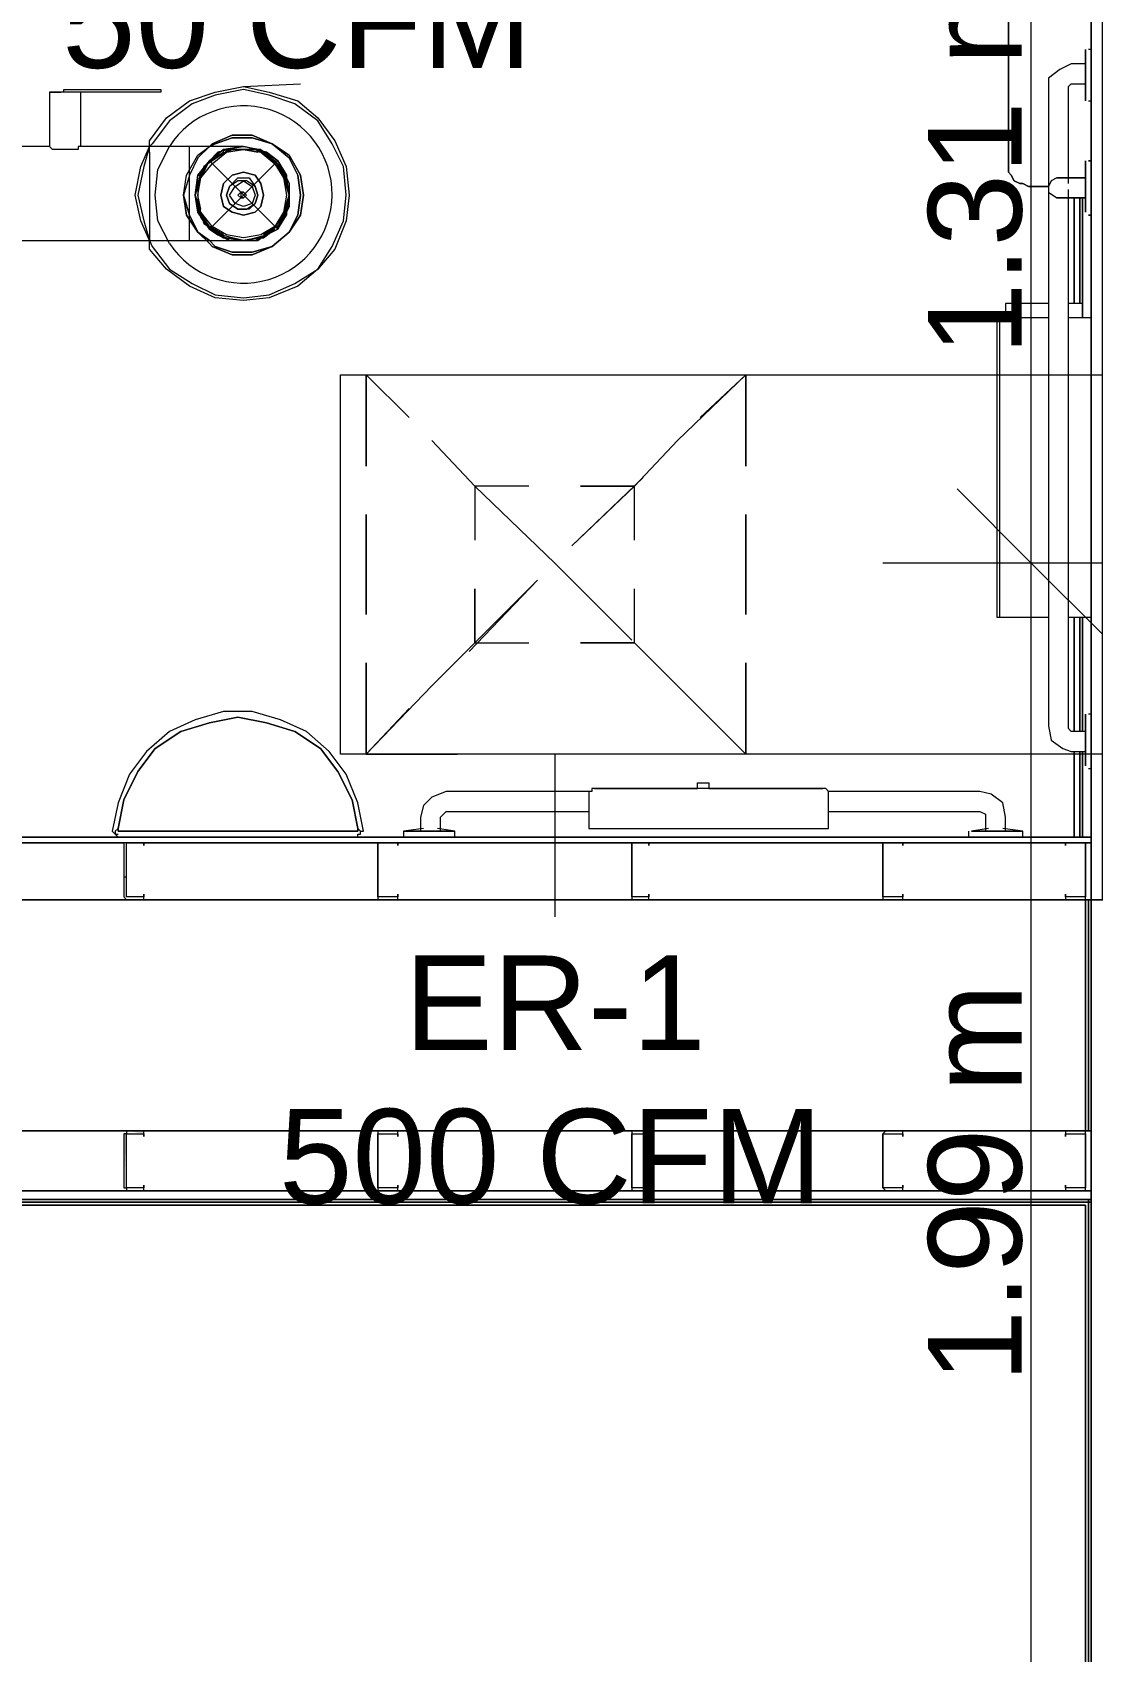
# Model space of a CAD drawing. Header units: metres. Extents: x -2 to 237, y -8 to 52.
# Drawn here: x 53.032 to 54.734, y 29.293 to 31.893 of the extents above; entities that cross this region are included whole.
import ezdxf

# ---------------------------------------------------------------- set-up
doc = ezdxf.new("R2010")
doc.units = ezdxf.units.M
doc.layers.add('HVAC - Ductos', color=5, linetype='Continuous', lineweight=0)
doc.layers.add('PDF2_Text', color=7, linetype='Continuous', lineweight=0)
doc.layers.add('PDF2_Geometry', color=7, linetype='Continuous', lineweight=0, true_color=0xaaaaaa)
doc.layers.add('PDF2_Solid Fills', color=7, linetype='Continuous', lineweight=0, true_color=0xffffff)
doc.styles.add('PDF Helvetica', font='')
doc.styles.get('PDF Helvetica').set_extended_font_data('Helvetica')

msp = doc.modelspace()

# ---------------------------------------------------------------- hatches: boundary and pattern name
at = {"layer": 'PDF2_Solid Fills', "lineweight": 0, "transparency": 33554559}
h = msp.add_hatch(color=256, dxfattribs=at)
h.paths.add_polyline_path([(53.2107, 30.1246), (53.2107, 30.1292), (53.1832, 30.1292)])
h.paths.add_polyline_path([(53.1832, 30.1246), (53.1787, 30.1246), (53.1787, 30.0376), (53.1787, 30.0376)])

# ---------------------------------------------------------------- linework, layer by layer
at = {"layer": 'HVAC - Ductos', "lineweight": 0}
for points in [[(54.8739, 26.5921), (54.6356, 26.5921), (54.6356, 29.0479), (54.6356, 31.0409), (54.6356, 32.5895)], [(53.371, 31.8061), (53.4627, 31.8106)], [(52.8992, 31.5587), (53.284, 31.5587), (53.284, 31.5678), (53.284, 31.577), (53.284, 31.5953), (53.284, 31.6137), (53.284, 31.632), (53.284, 31.6503), (53.284, 31.6686), (53.284, 31.6869), (53.284, 31.7007), (53.284, 31.7053), (53.284, 31.7099), (53.1099, 31.7099), (53.1099, 31.7969), (53.1053, 31.7969), (53.1007, 31.7969), (53.0961, 31.7969), (53.0916, 31.7969), (53.0824, 31.7969), (53.0779, 31.7969), (53.0687, 31.7969), (53.0641, 31.7969), (53.0595, 31.7969), (53.0641, 31.7969), (53.0687, 31.7969), (53.0779, 31.7969)], [(53.0595, 31.7969), (53.0595, 31.7099), (52.8992, 31.7099)], [(53.1099, 31.7099), (53.1053, 31.7099), (53.1053, 31.7053), (53.0961, 31.7053), (53.087, 31.7053), (53.0779, 31.7053), (53.0687, 31.7053), (53.0641, 31.7053), (53.0595, 31.7099)], [(53.2199, 31.7007), (53.2199, 31.7053), (53.2199, 31.7099)], [(53.3665, 31.7099), (53.3619, 31.7099), (53.3436, 31.7099), (53.3161, 31.7099), (53.2794, 31.7099), (53.2382, 31.7099), (53.2199, 31.7099)], [(53.2199, 31.7007), (53.2199, 31.6869), (53.2199, 31.6686), (53.2199, 31.6503), (53.2199, 31.632), (53.2199, 31.6137), (53.2199, 31.5953), (53.2199, 31.577), (53.2199, 31.5678), (53.2199, 31.5587), (53.2611, 31.5587), (53.3024, 31.5587), (53.3344, 31.5587), (53.3573, 31.5587), (53.3665, 31.5587)], [(53.252, 31.5541), (53.2336, 31.5907), (53.229, 31.632), (53.2336, 31.6732), (53.252, 31.7099)], [(53.2978, 31.6595), (53.2978, 31.6641), (53.3024, 31.6641), (53.3161, 31.6869), (53.3024, 31.6686), (53.2978, 31.6503), (53.2978, 31.632), (53.2978, 31.6137), (53.2932, 31.632), (53.2978, 31.6503), (53.307, 31.6686), (53.3161, 31.6869), (53.3344, 31.6961), (53.3528, 31.7053), (53.371, 31.7053), (53.3894, 31.7053), (53.4077, 31.6961), (53.4215, 31.6869), (53.4352, 31.6686), (53.4398, 31.6503), (53.4444, 31.632), (53.4398, 31.6137), (53.4352, 31.5953), (53.4215, 31.5815), (53.4077, 31.5678), (53.3894, 31.5587), (53.371, 31.5587), (53.3528, 31.5633), (53.3344, 31.5678), (53.3161, 31.5815), (53.307, 31.5953), (53.2978, 31.6137), (53.3024, 31.5953), (53.3161, 31.577), (53.3298, 31.5678), (53.3482, 31.5587), (53.3619, 31.5587), (53.371, 31.5587), (53.3894, 31.5633), (53.4077, 31.5678), (53.426, 31.577), (53.426, 31.5815), (53.4352, 31.5953), (53.4444, 31.6137), (53.4444, 31.632), (53.4398, 31.6595)], [(53.394, 31.7053), (53.371, 31.7099), (53.339, 31.7053), (53.3161, 31.6869), (53.2978, 31.6641), (53.3161, 31.6869), (53.339, 31.7053), (53.371, 31.7099), (53.3986, 31.7053), (53.4032, 31.7007), (53.4215, 31.6869), (53.4352, 31.6641)], [(53.426, 31.6823), (53.4352, 31.6686), (53.4444, 31.6503), (53.4444, 31.632), (53.4398, 31.6641), (53.426, 31.6869), (53.4077, 31.7007), (53.3894, 31.7053), (53.371, 31.7099), (53.3619, 31.7099), (53.3482, 31.7053), (53.3298, 31.7007), (53.3161, 31.6869), (53.339, 31.7007), (53.339, 31.7053), (53.3436, 31.7053)], [(53.3986, 31.7053), (53.426, 31.6869), (53.4398, 31.6641), (53.4398, 31.6595), (53.4444, 31.632), (53.4398, 31.6091), (53.4444, 31.632), (53.4398, 31.6045), (53.426, 31.577), (53.3986, 31.5633), (53.371, 31.5587), (53.339, 31.5633), (53.371, 31.5587), (53.394, 31.5633), (53.371, 31.5587), (53.3436, 31.5633), (53.339, 31.5633), (53.3161, 31.577), (53.339, 31.5633)], [(53.3436, 31.7007), (53.371, 31.7053), (53.394, 31.7007)], [(53.3986, 31.7053), (53.3894, 31.7053), (53.371, 31.7099), (53.3619, 31.7099)], [(53.371, 31.7099), (53.371, 31.7099)], [(53.4032, 31.7007), (53.3986, 31.7053), (53.394, 31.7053), (53.3986, 31.7053), (53.4032, 31.7007), (53.4077, 31.7007), (53.426, 31.6869), (53.4352, 31.6686), (53.4398, 31.6641), (53.4398, 31.6595), (53.4444, 31.6503), (53.4444, 31.632), (53.4444, 31.6137), (53.4398, 31.6045)], [(53.4032, 31.7007), (53.4215, 31.6869)], [(53.426, 31.6869), (53.426, 31.6869)], [(53.3024, 31.6091), (53.2978, 31.632), (53.3024, 31.6595)], [(53.4398, 31.6641), (53.4398, 31.6595)], [(53.4444, 31.632), (53.4444, 31.632)], [(53.339, 31.5678), (53.3161, 31.5815), (53.3024, 31.5999), (53.2978, 31.6045), (53.2978, 31.6091)], [(53.4352, 31.5999), (53.4215, 31.5815), (53.4032, 31.5678)], [(53.4398, 31.5999), (53.4398, 31.6045), (53.4398, 31.6091), (53.4398, 31.6045), (53.4398, 31.5999), (53.4352, 31.5953), (53.426, 31.5815)], [(53.426, 31.577), (53.4398, 31.5999), (53.4398, 31.6045)], [(53.4352, 31.5953), (53.4352, 31.5953)], [(53.426, 31.577), (53.4077, 31.5678), (53.4032, 31.5633), (53.3986, 31.5633), (53.394, 31.5633), (53.3986, 31.5633), (53.4032, 31.5633)], [(53.3986, 31.5633), (53.4032, 31.5633), (53.4215, 31.577)], [(53.339, 31.5633), (53.339, 31.5633)], [(53.3619, 31.5587), (53.371, 31.5587), (53.3894, 31.5587), (53.3986, 31.5633)], [(53.6368, 31.2746), (53.5681, 31.3433), (53.5681, 31.1967), (53.5681, 31.3433), (53.7147, 31.3433)], [(53.5681, 31.3433), (54.1775, 31.3433)], [(53.7926, 31.3433), (53.9484, 31.3433)], [(54.0308, 31.3433), (54.1775, 31.3433), (54.0675, 31.238), (53.9988, 31.1646)], [(54.1775, 31.3433), (54.1041, 31.2746)], [(53.6735, 31.238), (53.7422, 31.1646), (53.7422, 31.0776)], [(54.0125, 31.1784), (53.898, 31.0684)], [(53.8292, 31.1646), (53.7422, 31.1646)], [(53.9988, 31.0776), (53.9988, 31.1646), (53.9117, 31.1646)], [(54.5165, 31.1601), (54.6356, 31.0409), (54.7547, 30.9218)], [(53.8705, 31.0409), (53.9942, 30.9172)], [(54.8739, 31.0409), (54.6356, 31.0409), (54.3974, 31.0409)], [(53.7422, 30.9997), (53.7422, 30.9127), (53.6735, 30.8439), (53.5681, 30.734), (53.5681, 30.8806), (53.5681, 30.734), (53.7147, 30.734)], [(53.843, 31.0135), (53.733, 30.8989)], [(53.9988, 30.9127), (53.9988, 30.9997)], [(53.7422, 30.9127), (53.8292, 30.9127)], [(54.0675, 30.8439), (53.9988, 30.9127), (53.9117, 30.9127)], [(54.1775, 30.734), (54.1775, 30.8806), (54.1775, 30.734), (54.0308, 30.734)], [(54.0537, 30.8576), (54.1775, 30.734), (54.1041, 30.8073)], [(53.5681, 30.734), (53.6368, 30.8073)], [(54.1775, 30.734), (53.5681, 30.734)], [(53.9484, 30.734), (53.7926, 30.734)], [(53.8705, 30.734), (53.8705, 30.4728)]]:
    msp.add_lwpolyline(points, dxfattribs=at)
for points in [[(53.0824, 31.7969), (53.0824, 31.8015), (53.2382, 31.8015), (53.2382, 31.7969)], [(53.5406, 31.632), (53.536, 31.5907), (53.5177, 31.5449), (53.4902, 31.5129), (53.4581, 31.4854), (53.4123, 31.467), (53.371, 31.4625), (53.3252, 31.467), (53.284, 31.4854), (53.2474, 31.5129), (53.2199, 31.5449), (53.2199, 31.5587), (53.2245, 31.5495), (53.252, 31.5129), (53.2886, 31.4899), (53.3252, 31.4716), (53.371, 31.467), (53.4123, 31.4716), (53.4536, 31.4899), (53.4902, 31.5129), (53.5131, 31.5495), (53.5314, 31.5907), (53.536, 31.632), (53.5314, 31.6777), (53.5131, 31.7144), (53.4902, 31.7511), (53.4536, 31.7786), (53.4123, 31.7923), (53.371, 31.8015), (53.3252, 31.7923), (53.2886, 31.7786), (53.252, 31.7511), (53.2245, 31.7144), (53.2199, 31.7099), (53.2199, 31.719), (53.2474, 31.7557), (53.284, 31.7832), (53.3252, 31.7969), (53.371, 31.8061), (53.4123, 31.7969), (53.4581, 31.7832), (53.4902, 31.7557), (53.5177, 31.719), (53.536, 31.6777)], [(53.4627, 31.632), (53.4581, 31.6641), (53.4444, 31.6915), (53.4169, 31.7144), (53.3848, 31.7236), (53.3528, 31.7236), (53.3252, 31.7144), (53.3161, 31.7099), (53.3207, 31.7144), (53.3528, 31.7282), (53.3848, 31.7282), (53.4169, 31.7144), (53.4444, 31.6961), (53.4627, 31.6641), (53.4673, 31.632), (53.4627, 31.5999), (53.4444, 31.5724), (53.4169, 31.5495), (53.3848, 31.5357), (53.3528, 31.5357), (53.3207, 31.5495), (53.3161, 31.5541), (53.3207, 31.5495), (53.3528, 31.5357), (53.3848, 31.5357), (53.4169, 31.5495), (53.4444, 31.5724), (53.4627, 31.5999), (53.4673, 31.632), (53.4627, 31.6641), (53.4444, 31.6961), (53.4169, 31.7144), (53.3848, 31.7282), (53.3528, 31.7282), (53.3207, 31.7144), (53.3161, 31.7099), (53.3252, 31.7144), (53.3528, 31.7236), (53.3848, 31.7236), (53.4169, 31.7144), (53.4444, 31.6915), (53.4581, 31.6641), (53.4627, 31.632), (53.4581, 31.5999), (53.4444, 31.5724), (53.4169, 31.5495), (53.3848, 31.5403), (53.3528, 31.5403), (53.3252, 31.5495), (53.3161, 31.5587), (53.3252, 31.5495), (53.3528, 31.5403), (53.3848, 31.5403), (53.4169, 31.5495), (53.4444, 31.5724), (53.4581, 31.5999)], [(53.2061, 31.5907), (53.197, 31.632), (53.2061, 31.6777), (53.2199, 31.7099), (53.2107, 31.6777), (53.2015, 31.632), (53.2107, 31.5907), (53.2199, 31.5587)], [(53.2978, 31.6961), (53.3161, 31.7099), (53.2978, 31.6915), (53.284, 31.6641), (53.2748, 31.632), (53.2794, 31.5999), (53.2748, 31.632), (53.2794, 31.6641)], [(53.3161, 31.7099), (53.2978, 31.6915), (53.284, 31.6641), (53.2748, 31.632), (53.2794, 31.6641), (53.2978, 31.6961)], [(53.3024, 31.6595), (53.3207, 31.6823), (53.3436, 31.7007), (53.371, 31.7053), (53.3986, 31.7007), (53.4215, 31.6823), (53.4352, 31.6595), (53.4398, 31.632), (53.4352, 31.6045), (53.4215, 31.5815), (53.3986, 31.5678), (53.371, 31.5633), (53.3436, 31.5678), (53.3207, 31.5815), (53.3024, 31.6045), (53.2978, 31.632)], [(53.2932, 31.632), (53.2978, 31.6641)], [(53.339, 31.6503), (53.3344, 31.632), (53.339, 31.6503), (53.3528, 31.6641), (53.371, 31.6686), (53.3894, 31.6641), (53.3986, 31.6503), (53.4032, 31.632), (53.3986, 31.6503), (53.3894, 31.6641), (53.371, 31.6686), (53.3528, 31.6641)], [(53.3482, 31.6457), (53.3436, 31.632), (53.3482, 31.6457), (53.3619, 31.6595), (53.3802, 31.6595), (53.3894, 31.6457), (53.394, 31.632), (53.3894, 31.6457), (53.3756, 31.6549), (53.3619, 31.6549)], [(53.3573, 31.6457), (53.371, 31.6549), (53.3848, 31.6457), (53.3894, 31.632), (53.3848, 31.6182), (53.371, 31.6137), (53.3573, 31.6182), (53.3482, 31.632)], [(53.284, 31.5999), (53.2978, 31.5724), (53.3161, 31.5587), (53.2978, 31.5724), (53.284, 31.5999), (53.2748, 31.632)], [(53.2978, 31.6045), (53.3161, 31.577), (53.2978, 31.6045), (53.2932, 31.632)], [(53.3986, 31.6137), (53.4032, 31.632), (53.3986, 31.6137), (53.3894, 31.6045), (53.371, 31.5999), (53.3528, 31.6045), (53.339, 31.6137), (53.3344, 31.632), (53.339, 31.6137), (53.3528, 31.6045), (53.371, 31.5999), (53.3894, 31.6045)], [(53.3894, 31.6182), (53.394, 31.632), (53.3894, 31.6182), (53.3802, 31.6091), (53.3619, 31.6091), (53.3482, 31.6182), (53.3436, 31.632), (53.3482, 31.6182), (53.3619, 31.6091), (53.3756, 31.6091)], [(53.3665, 31.6274), (53.371, 31.6274), (53.3756, 31.632), (53.371, 31.6274), (53.3665, 31.6274), (53.3619, 31.632), (53.3665, 31.6365), (53.371, 31.6365), (53.3756, 31.632), (53.371, 31.6365), (53.3665, 31.6365), (53.3665, 31.632)], [(53.2978, 31.5724), (53.2794, 31.5999), (53.2978, 31.5724), (53.3161, 31.5541)], [(54.7639, 30.734), (53.5269, 30.734), (53.5269, 31.3433), (54.7639, 31.3433)], [(54.1775, 31.1967), (54.1775, 31.3433)], [(53.5681, 31.1188), (53.5681, 30.9585)], [(54.1775, 30.9585), (54.1775, 31.1188)]]:
    msp.add_lwpolyline(points, close=True, dxfattribs=at)
msp.add_lwpolyline([(53.252, 31.5541, 0.740119), (53.5131, 31.632, 0.75303), (53.252, 31.7099)], format="xyb", dxfattribs=at)
at = {"layer": 'PDF2_Geometry', "lineweight": 0}
for points in [[(54.9472, 30.5003), (54.9472, 32.6812), (55.8269, 32.6812), (55.8498, 32.6812), (55.891, 32.6812), (56.0834, 32.6812), (56.0834, 32.8965), (55.8498, 32.8965), (54.7318, 32.8965), (54.7318, 32.6812), (54.7318, 30.5003), (54.7639, 30.5003), (54.9151, 30.5003)], [(51.9737, 32.7728), (51.992, 32.7728), (52.0561, 32.7728), (51.992, 32.7728), (51.992, 30.6652), (51.992, 32.7728), (51.992, 30.5919), (52.3677, 30.5919), (52.7754, 30.5919), (53.1787, 30.5919), (52.7754, 30.5919), (52.3677, 30.5919), (51.992, 30.5919), (51.992, 30.6011), (51.992, 30.5919), (51.992, 32.7728)], [(54.7227, 31.7832), (54.7227, 31.7923), (54.7227, 31.8061), (54.7227, 31.829), (54.7227, 31.8519), (54.7227, 31.861), (54.7227, 31.8656), (54.7227, 31.861), (54.7227, 31.8427), (54.7227, 31.8198), (54.7227, 31.8015), (54.7227, 31.7878)], [(54.7227, 31.8656), (54.7227, 31.861), (54.7227, 31.8427), (54.7227, 31.8244), (54.7227, 31.8061), (54.7227, 31.7878), (54.7227, 31.7832), (54.7227, 31.7878), (54.7227, 31.8061), (54.7227, 31.8244), (54.7227, 31.8427), (54.7227, 31.861)], [(54.7227, 31.8382), (54.7227, 31.8336), (54.7227, 31.829), (54.7227, 31.8244), (54.7227, 31.8198), (54.7227, 31.8152), (54.7227, 31.8106), (54.7227, 31.8152), (54.7227, 31.8198), (54.7227, 31.8244), (54.7227, 31.829), (54.7227, 31.8336)], [(54.7227, 31.6045), (54.7227, 31.6091), (54.7227, 31.6274), (54.7227, 31.6503), (54.7227, 31.6686), (54.7227, 31.6823), (54.7227, 31.6869), (54.7227, 31.6777), (54.7227, 31.6641), (54.7227, 31.6411), (54.7227, 31.6182)], [(54.7227, 31.6869), (54.7227, 31.6777), (54.7227, 31.6641), (54.7227, 31.6457), (54.7227, 31.6228), (54.7227, 31.6091), (54.7227, 31.6045), (54.7227, 31.6091), (54.7227, 31.6228), (54.7227, 31.6457), (54.7227, 31.6641), (54.7227, 31.6777)], [(54.7227, 31.6045), (54.7227, 31.6091), (54.7227, 31.6274), (54.7227, 31.6503), (54.7227, 31.6686), (54.7227, 31.6823), (54.7227, 31.6869), (54.7227, 31.6777), (54.7227, 31.6641), (54.7227, 31.6411), (54.7227, 31.6182)], [(54.7227, 31.6869), (54.7227, 31.6777), (54.7227, 31.6641), (54.7227, 31.6457), (54.7227, 31.6228), (54.7227, 31.6091), (54.7227, 31.6045), (54.7227, 31.6091), (54.7227, 31.6228), (54.7227, 31.6457), (54.7227, 31.6641), (54.7227, 31.6777)], [(54.7227, 31.6457), (54.7227, 31.6411), (54.7227, 31.6365), (54.7227, 31.632), (54.7227, 31.6365), (54.7227, 31.6411), (54.7227, 31.6457), (54.7227, 31.6503), (54.7227, 31.6549), (54.7227, 31.6595), (54.7227, 31.6549), (54.7227, 31.6503), (54.7227, 31.6457), (54.7227, 31.6503), (54.7227, 31.6549), (54.7227, 31.6595), (54.7227, 31.6549), (54.7227, 31.6503), (54.7227, 31.6457), (54.7227, 31.6411), (54.7227, 31.6365), (54.7227, 31.632), (54.7227, 31.6365), (54.7227, 31.6411)], [(54.7043, 31.4579), (54.7043, 31.6274)], [(54.7135, 31.4579), (54.7135, 31.6274)], [(54.7181, 31.6274), (54.7181, 31.435)], [(54.7181, 31.435), (54.7181, 31.6274)], [(54.7318, 31.5999), (54.7273, 31.5999)], [(54.7318, 30.7935), (54.7318, 31.6091)], [(54.7043, 30.7706), (54.7043, 30.9539)], [(54.7135, 30.7706), (54.7135, 30.9539)], [(54.7181, 30.9539), (54.7181, 30.7706)], [(54.7181, 30.7706), (54.7181, 30.9539)], [(53.5635, 30.6103), (53.5543, 30.6561), (53.536, 30.7019), (53.5085, 30.7386), (53.4719, 30.7706), (53.4306, 30.789), (53.3848, 30.8027), (53.339, 30.8027), (53.2932, 30.789), (53.252, 30.7706), (53.2153, 30.7386), (53.1878, 30.7019), (53.1695, 30.6561), (53.1603, 30.6103), (53.1649, 30.6057), (53.1695, 30.6011), (53.5543, 30.6011), (53.5543, 30.6057), (53.5589, 30.6057), (53.5589, 30.6103)], [(53.5543, 30.6148), (53.5543, 30.6103), (53.5498, 30.6103), (53.5452, 30.6103), (53.1741, 30.6103), (53.1695, 30.6103), (53.1695, 30.6148), (53.1787, 30.6606), (53.2015, 30.7064), (53.229, 30.7431), (53.2703, 30.7706), (53.3161, 30.7844), (53.3619, 30.7935), (53.4077, 30.7844), (53.4536, 30.7706), (53.4948, 30.7431), (53.5223, 30.7064), (53.5452, 30.6606)], [(53.5452, 30.6103), (53.5498, 30.6103), (53.5543, 30.6103), (53.5543, 30.6148), (53.5452, 30.6606), (53.5223, 30.7064), (53.4948, 30.7431), (53.4536, 30.7706), (53.4077, 30.7844), (53.3619, 30.7935), (53.3161, 30.7844), (53.2703, 30.7706), (53.229, 30.7431), (53.2015, 30.7064), (53.1787, 30.6606), (53.1695, 30.6148), (53.1695, 30.6103), (53.1741, 30.6103)], [(54.7227, 30.7156), (54.7227, 30.7202), (54.7227, 30.7386), (54.7227, 30.7614), (54.7227, 30.7798), (54.7227, 30.7935), (54.7227, 30.7981), (54.7227, 30.789), (54.7227, 30.7752), (54.7227, 30.7523), (54.7227, 30.7294)], [(54.7227, 30.7981), (54.7227, 30.789), (54.7227, 30.7752), (54.7227, 30.7568), (54.7227, 30.734), (54.7227, 30.7202), (54.7227, 30.7156), (54.7227, 30.7202), (54.7227, 30.734), (54.7227, 30.7568), (54.7227, 30.7752), (54.7227, 30.789)], [(54.7227, 30.7431), (54.7227, 30.7477), (54.7227, 30.7523), (54.7227, 30.7568), (54.7227, 30.7614), (54.7227, 30.766), (54.7227, 30.7706), (54.7227, 30.766), (54.7227, 30.7614), (54.7227, 30.7568), (54.7227, 30.7523), (54.7227, 30.7477)], [(54.7043, 30.6011), (54.7043, 30.7386)], [(54.7135, 30.6011), (54.7135, 30.7386)], [(54.7181, 30.7386), (54.7181, 30.6011)], [(54.7181, 30.6011), (54.7181, 30.7386)], [(54.7318, 30.6011), (54.7318, 30.7202)], [(54.0492, 30.679), (54.0996, 30.679)], [(53.6551, 30.6103), (53.6597, 30.6103), (53.6643, 30.6103), (53.6689, 30.6103), (53.6735, 30.6103), (53.6781, 30.6103), (53.6826, 30.6103), (53.6781, 30.6103), (53.6735, 30.6103), (53.6689, 30.6103), (53.6643, 30.6103), (53.6597, 30.6103)], [(54.5394, 30.6103), (54.544, 30.6103), (54.5623, 30.6103), (54.5852, 30.6103), (54.6036, 30.6103), (54.6173, 30.6103), (54.6219, 30.6103), (54.6127, 30.6103), (54.599, 30.6103), (54.576, 30.6103), (54.5532, 30.6103)], [(54.5944, 30.6103), (54.5898, 30.6103), (54.5852, 30.6103), (54.5806, 30.6103), (54.576, 30.6103), (54.5715, 30.6103), (54.5669, 30.6103), (54.5715, 30.6103), (54.576, 30.6103), (54.5806, 30.6103), (54.5852, 30.6103), (54.5898, 30.6103)], [(53.2107, 30.5919), (53.1832, 30.5919), (53.1787, 30.5919), (53.1787, 30.5049), (53.1832, 30.5003), (53.2107, 30.5003), (53.2107, 30.5095), (53.2107, 30.5049), (53.1832, 30.5049), (53.1832, 30.5919), (53.2107, 30.5919), (53.2107, 30.5873)], [(54.7318, 30.5919), (54.7227, 30.5919), (54.3974, 30.5919), (53.9942, 30.5919), (53.5865, 30.5919), (53.1832, 30.5919), (53.5865, 30.5919), (53.9942, 30.5919), (54.3974, 30.5919), (54.7227, 30.5919)], [(53.6185, 30.5919), (53.5865, 30.5919), (53.5865, 30.5049), (53.5865, 30.5003), (53.6185, 30.5003), (53.6185, 30.5095), (53.6185, 30.5049), (53.5865, 30.5049), (53.5865, 30.5919), (53.6185, 30.5919), (53.6185, 30.5873)], [(54.0217, 30.5919), (53.9942, 30.5919), (53.9942, 30.5049), (53.9942, 30.5003), (54.0217, 30.5003), (54.0217, 30.5095), (54.0217, 30.5049), (53.9942, 30.5049), (53.9942, 30.5919), (54.0217, 30.5919), (54.0217, 30.5873)], [(54.4294, 30.5919), (54.402, 30.5919), (54.3974, 30.5919), (54.3974, 30.5049), (54.3974, 30.5003), (54.402, 30.5003), (54.4294, 30.5003), (54.4294, 30.5095), (54.4294, 30.5049), (54.402, 30.5049), (54.3974, 30.5049), (54.3974, 30.5919), (54.402, 30.5919), (54.4294, 30.5919), (54.4294, 30.5873)], [(54.6906, 30.5003), (54.7227, 30.5003), (54.7227, 30.5049), (54.7227, 30.5919), (54.6906, 30.5919), (54.6906, 30.5873), (54.6906, 30.5919), (54.7227, 30.5919), (54.7227, 30.5049), (54.6906, 30.5049), (54.6906, 30.5095)], [(54.7043, 30.5003), (54.7089, 30.5003), (54.7135, 30.5003), (54.7181, 30.5003), (54.7273, 30.5003), (54.7181, 30.5003), (54.7135, 30.5003), (54.7089, 30.5003)], [(54.7181, 30.5003), (54.7318, 30.5003)], [(54.7227, 30.1292), (54.7227, 30.5003)], [(54.7227, 30.1292), (54.7227, 30.5003)], [(54.7318, 30.3399), (54.7318, 30.1796)], [(53.2107, 30.1292), (53.1832, 30.1292), (53.1832, 30.1246), (53.1787, 30.1246), (53.1787, 30.0375), (53.1832, 30.0375), (53.1832, 30.0329), (53.2107, 30.0329), (53.2107, 30.0421), (53.2107, 30.0375), (53.1832, 30.0375), (53.1832, 30.1246), (53.2107, 30.1246), (53.2107, 30.12)], [(53.6185, 30.1292), (53.5865, 30.1292), (53.5865, 30.1246), (53.5865, 30.0375), (53.5865, 30.0329), (53.6185, 30.0329), (53.6185, 30.0421), (53.6185, 30.0375), (53.5865, 30.0375), (53.5865, 30.1246), (53.6185, 30.1246), (53.6185, 30.12)], [(54.0217, 30.1292), (53.9942, 30.1292), (53.9942, 30.1246), (53.9942, 30.0375), (53.9942, 30.0329), (54.0217, 30.0329), (54.0217, 30.0421), (54.0217, 30.0375), (53.9942, 30.0375), (53.9942, 30.1246), (54.0217, 30.1246), (54.0217, 30.12)], [(54.4294, 30.1292), (54.402, 30.1292), (54.3974, 30.1246), (54.3974, 30.0375), (54.402, 30.0329), (54.4294, 30.0329), (54.4294, 30.0421), (54.4294, 30.0375), (54.402, 30.0375), (54.3974, 30.0375), (54.3974, 30.1246), (54.402, 30.1246), (54.4294, 30.1246), (54.4294, 30.12)], [(54.6906, 30.0329), (54.7227, 30.0329), (54.7227, 30.0375), (54.7227, 30.1246), (54.7227, 30.1292), (54.6906, 30.1292), (54.6906, 30.12), (54.6906, 30.1246), (54.7227, 30.1246), (54.7227, 30.0375), (54.6906, 30.0375), (54.6906, 30.0421)], [(52.0241, 30.0329), (54.7318, 30.0329)], [(54.7227, 30.0101), (51.9965, 30.0101)], [(54.7227, 30.0101), (51.9965, 30.0101)], [(54.7227, 28.072), (54.7227, 30.0101)], [(54.7273, 28.0628), (54.7273, 30.0192)], [(54.7318, 30.0146), (54.7318, 28.0766)]]:
    msp.add_lwpolyline(points, close=True, dxfattribs=at)
for points in [[(56.0834, 32.6812), (56.0834, 32.8965), (55.8498, 32.8965), (54.7318, 32.8965), (54.7318, 32.8782), (54.7318, 32.8965), (54.7318, 30.5003), (54.7501, 30.5003), (54.7501, 32.8782), (54.7318, 32.8782), (54.7318, 32.6812), (54.7318, 32.7911)], [(54.7318, 32.6812), (54.7318, 30.5003), (54.7181, 30.5003), (54.7318, 30.5003), (54.7318, 28.0445), (54.7318, 30.5003), (54.7501, 30.5003), (54.7501, 32.8644), (54.7639, 32.8644), (54.7639, 32.8599), (54.7639, 32.8644), (55.8498, 32.8644), (56.0834, 32.8644)], [(54.7318, 30.1292), (54.7318, 30.5003), (54.7318, 32.7911), (54.7318, 30.5003), (54.7273, 30.5003), (54.7273, 30.1292), (54.7273, 30.5003), (54.7318, 30.5003), (54.7318, 30.1292), (54.7318, 30.5003), (54.7318, 30.1292), (51.992, 30.1292)], [(54.7318, 32.0031), (54.631, 32.0031), (54.6219, 32.0031), (54.6173, 31.9985), (54.6081, 31.9939), (54.6036, 31.9893), (54.599, 31.9802), (54.599, 31.971), (54.599, 31.6777), (54.599, 31.6686), (54.6036, 31.6641), (54.6081, 31.6549), (54.6173, 31.6503), (54.6219, 31.6503), (54.631, 31.6457), (54.6631, 31.6457)], [(54.599, 31.971), (54.599, 31.6777), (54.599, 31.6686), (54.6036, 31.6641), (54.6081, 31.6549), (54.6173, 31.6503), (54.6219, 31.6503), (54.631, 31.6457), (54.6631, 31.6457), (54.631, 31.6457), (54.6219, 31.6503), (54.6173, 31.6503), (54.6081, 31.6549), (54.6036, 31.6641), (54.599, 31.6686), (54.599, 31.6777), (54.599, 31.971)], [(54.7227, 31.8656), (54.7227, 31.8382)], [(54.7318, 31.861), (54.7318, 31.8656), (54.7273, 31.8656)], [(54.7318, 31.7878), (54.7318, 31.7832), (54.7318, 31.7878), (54.7318, 31.8015), (54.7318, 31.8244), (54.7318, 31.8473), (54.7318, 31.861), (54.7318, 31.8656)], [(54.7227, 31.8427), (54.6997, 31.8427), (54.6815, 31.8336), (54.6631, 31.8198), (54.6631, 31.8015), (54.6631, 30.7798), (54.6677, 30.7568), (54.6861, 30.7431), (54.6997, 30.7386), (54.7227, 30.7386)], [(54.6952, 31.6503), (54.6952, 31.6549), (54.6952, 31.8015), (54.6952, 31.8061), (54.6997, 31.8106), (54.7227, 31.8106)], [(54.7227, 31.8152), (54.7227, 31.7832)], [(54.7273, 31.7832), (54.7318, 31.7832)], [(54.7227, 31.6595), (54.7227, 31.6869), (54.7227, 31.6549)], [(54.7318, 31.6823), (54.7318, 31.6869), (54.7318, 31.6823), (54.7318, 31.6869), (54.7273, 31.6869), (54.7318, 31.6869), (54.7318, 31.6823), (54.7318, 31.6641), (54.7318, 31.6457), (54.7318, 31.6228), (54.7318, 31.6091), (54.7318, 31.5999), (54.7318, 31.6091)], [(54.6769, 31.6595), (54.6861, 31.6595), (54.6997, 31.6595), (54.7227, 31.6595), (54.6997, 31.6595), (54.6861, 31.6595), (54.6769, 31.6595), (54.6677, 31.6549), (54.6631, 31.6457)], [(54.6631, 31.6457), (54.6631, 31.6365), (54.6769, 31.6274), (54.6861, 31.6274), (54.6997, 31.6274), (54.7227, 31.6274), (54.6997, 31.6274), (54.6861, 31.6274), (54.6769, 31.6274)], [(54.7227, 30.7706), (54.6997, 30.7706), (54.6952, 30.7752), (54.6952, 30.7798), (54.6952, 31.632), (54.6952, 31.6411)], [(54.7181, 31.6274), (54.7181, 31.435)], [(54.7181, 31.6274), (54.7181, 31.435)], [(54.7181, 31.6274), (54.7181, 31.435)], [(54.7181, 31.6274), (54.7181, 31.435)], [(54.7181, 31.6274), (54.7181, 31.435)], [(54.7181, 31.6274), (54.7181, 31.435)], [(54.7181, 31.435), (54.7181, 31.6274)], [(54.7181, 31.435), (54.7181, 31.6274)], [(54.7227, 31.632), (54.7227, 31.6045), (54.7227, 31.6274)], [(54.7318, 31.6091), (54.7318, 31.5999), (54.7318, 31.6091)], [(54.6631, 31.4579), (54.5944, 31.4579), (54.5944, 31.435)], [(54.7181, 31.435), (54.7181, 31.4579), (54.6952, 31.4579)], [(54.6631, 31.435), (54.6494, 31.435), (54.6265, 31.435), (54.6081, 31.435), (54.5944, 31.435), (54.5852, 31.435), (54.5806, 31.435), (54.5806, 30.9539), (54.5852, 30.9539), (54.5944, 30.9539), (54.6081, 30.9539), (54.6265, 30.9539), (54.6494, 30.9539), (54.6631, 30.9539)], [(54.5852, 30.9539), (54.5852, 31.435)], [(54.6952, 30.9539), (54.7181, 30.9539), (54.7227, 30.9539), (54.7273, 30.9539), (54.7318, 30.9539), (54.7318, 31.435), (54.7273, 31.435), (54.7227, 31.435), (54.7181, 31.435), (54.6952, 31.435)], [(54.7181, 30.9539), (54.7181, 30.7706)], [(54.7181, 30.9539), (54.7181, 30.7706)], [(54.7181, 30.9539), (54.7181, 30.7706)], [(54.7181, 30.9539), (54.7181, 30.7706)], [(54.7181, 30.9539), (54.7181, 30.7706)], [(54.7181, 30.9539), (54.7181, 30.7706)], [(54.7181, 30.7706), (54.7181, 30.9539)], [(54.7181, 30.7706), (54.7181, 30.9539)], [(54.7227, 30.7981), (54.7227, 30.766)], [(54.7318, 30.7935), (54.7318, 30.7981), (54.7273, 30.7981)], [(54.7318, 30.7202), (54.7318, 30.711), (54.7318, 30.7202), (54.7318, 30.734), (54.7318, 30.7568), (54.7318, 30.7752), (54.7318, 30.7935), (54.7318, 30.7981)], [(54.7181, 30.7386), (54.7181, 30.6011)], [(54.7181, 30.7386), (54.7181, 30.6011)], [(54.7181, 30.7386), (54.7181, 30.6011)], [(54.7181, 30.7386), (54.7181, 30.6011)], [(54.7181, 30.7386), (54.7181, 30.6011)], [(54.7181, 30.7386), (54.7181, 30.6011)], [(54.7181, 30.6011), (54.7181, 30.7386)], [(54.7181, 30.6011), (54.7181, 30.7386)], [(54.7227, 30.7431), (54.7227, 30.7156)], [(54.7273, 30.711), (54.7318, 30.711)], [(54.0996, 30.679), (54.0996, 30.6882), (54.1179, 30.6882), (54.1179, 30.679)], [(53.9254, 30.6744), (53.6964, 30.6744), (53.6735, 30.6652), (53.6597, 30.6515), (53.6551, 30.6332), (53.6551, 30.6103)], [(53.9346, 30.679), (53.93, 30.679), (53.93, 30.6744), (53.9254, 30.6744), (53.9254, 30.6698), (53.9254, 30.6148), (54.3103, 30.6148), (54.3103, 30.6698), (54.3103, 30.6744), (54.3057, 30.679), (54.3011, 30.679)], [(54.1683, 30.679), (54.3011, 30.679), (53.9346, 30.679), (54.0492, 30.679)], [(54.0492, 30.679), (54.0492, 30.679)], [(54.1179, 30.679), (54.1683, 30.679), (54.1179, 30.679)], [(54.1683, 30.679), (54.1683, 30.679)], [(54.5944, 30.6103), (54.5944, 30.6332), (54.5898, 30.6561), (54.5715, 30.6698), (54.5532, 30.6744), (54.3103, 30.6744)], [(53.6872, 30.6103), (53.6872, 30.6332), (53.6918, 30.6378), (53.6964, 30.6423), (53.9254, 30.6423)], [(54.3103, 30.6423), (54.5532, 30.6423), (54.5623, 30.6378), (54.5623, 30.6332), (54.5623, 30.6103)], [(53.1741, 30.6103), (53.1695, 30.6103), (53.1695, 30.6148), (53.1649, 30.6103), (53.1649, 30.6057), (53.1695, 30.6057)], [(53.5543, 30.6057), (53.5589, 30.6057), (53.5589, 30.6103), (53.5543, 30.6148), (53.5543, 30.6103), (53.5498, 30.6103)], [(53.6597, 30.6148), (53.6277, 30.6103), (53.6368, 30.6103), (53.6505, 30.6103), (53.6735, 30.6103), (53.6964, 30.6103), (53.7055, 30.6103), (53.7101, 30.6103), (53.7055, 30.6103), (53.6872, 30.6103), (53.6643, 30.6103), (53.6459, 30.6103), (53.6322, 30.6103), (53.6277, 30.6103), (53.6277, 30.6011)], [(53.7055, 30.6011), (53.7101, 30.6011), (53.7101, 30.6103), (53.7055, 30.6103), (53.6918, 30.6103), (53.6689, 30.6103), (53.6505, 30.6103), (53.6368, 30.6103), (53.6277, 30.6103), (53.6368, 30.6103), (53.6505, 30.6103), (53.6689, 30.6103), (53.6918, 30.6103), (53.7055, 30.6103), (53.7101, 30.6103), (53.6826, 30.6148)], [(54.5348, 30.6103), (54.5348, 30.6011)], [(54.5669, 30.6148), (54.5394, 30.6103)], [(54.6173, 30.6011), (54.6219, 30.6011), (54.6219, 30.6103), (54.6127, 30.6103), (54.599, 30.6103), (54.5806, 30.6103), (54.5577, 30.6103), (54.544, 30.6103), (54.5394, 30.6103), (54.544, 30.6103), (54.5577, 30.6103), (54.5806, 30.6103), (54.599, 30.6103), (54.6127, 30.6103), (54.6219, 30.6103), (54.5898, 30.6148)], [(51.992, 30.6011), (54.7318, 30.6011), (51.992, 30.6011)], [(54.7318, 30.6011), (51.992, 30.6011), (54.7318, 30.6011)], [(53.6322, 30.6011), (53.6277, 30.6011), (53.6322, 30.6011), (53.6505, 30.6011), (53.6689, 30.6011), (53.6918, 30.6011), (53.7055, 30.6011), (53.7101, 30.6011)], [(54.544, 30.6011), (54.5348, 30.6011), (54.544, 30.6011), (54.5577, 30.6011), (54.5806, 30.6011), (54.599, 30.6011), (54.6173, 30.6011), (54.6219, 30.6011)], [(51.992, 28.0628), (51.992, 30.0146), (51.992, 28.0628), (51.992, 30.0146), (51.992, 28.0628), (51.992, 30.0192), (51.992, 30.1292), (51.992, 30.5003), (51.992, 30.1292), (51.992, 30.5003), (54.7318, 30.5003), (51.992, 30.5003), (51.992, 30.1292), (54.7318, 30.1292), (54.7318, 30.0192), (51.992, 30.0192), (54.7318, 30.0192), (54.7318, 28.0628), (54.7318, 30.0192), (54.7318, 28.0628), (54.7318, 30.0192), (51.992, 30.0192), (54.7318, 30.0192)], [(54.7135, 30.5003), (54.7135, 30.5003)], [(54.7135, 30.5003), (54.7135, 30.5003)], [(54.7181, 30.5003), (54.7181, 30.5003)], [(54.7181, 30.5003), (54.7181, 30.5003)], [(56.4316, 25.6941), (54.9472, 25.6941), (54.9472, 30.5003), (54.9151, 30.5003), (54.7639, 30.5003), (54.7318, 30.5003), (54.7318, 25.4787), (54.7318, 22.9222), (54.7318, 22.7068), (56.4316, 22.7068)], [(54.7318, 28.0445), (54.7318, 30.5003), (54.7318, 25.4787), (54.7318, 27.9528)], [(51.992, 30.0192), (51.992, 28.0628), (51.992, 30.0146), (54.7318, 30.0146), (51.992, 30.0146), (51.992, 28.0628)], [(54.7318, 30.0192), (51.992, 30.0192), (54.7318, 30.0192)], [(54.7318, 30.0192), (51.992, 30.0192), (54.7318, 30.0192)], [(51.992, 30.0192), (54.7318, 30.0192), (51.992, 30.0192)], [(54.7227, 30.0101), (54.7227, 28.072)], [(54.7227, 30.0101), (54.7227, 28.072)]]:
    msp.add_lwpolyline(points, dxfattribs=at)
at = {"layer": 'PDF2_Geometry', "color": 8, "lineweight": 0, "true_color": 0x808080}
msp.add_lwpolyline([(53.4306, 31.6777), (53.394, 31.7053), (53.3482, 31.7053), (53.307, 31.6777), (53.2932, 31.632), (53.307, 31.5861), (53.3482, 31.5587), (53.394, 31.5587), (53.4306, 31.5861), (53.4444, 31.632)], close=True, dxfattribs=at)
for points in [[(53.3161, 31.6869), (53.426, 31.577)], [(53.426, 31.6869), (53.3161, 31.577)], [(53.8705, 31.0409), (53.7422, 31.1646), (53.7422, 31.0776)], [(53.8292, 31.1646), (53.7422, 31.1646)], [(53.9117, 31.1646), (53.9988, 31.1646), (53.898, 31.0684)], [(53.9988, 31.0776), (53.9988, 31.1646)], [(53.843, 31.0135), (53.7422, 30.9127), (53.7422, 30.9997)], [(53.9117, 30.9127), (53.9988, 30.9127), (53.9988, 30.9997)], [(53.7422, 30.9127), (53.8292, 30.9127)]]:
    msp.add_lwpolyline(points, dxfattribs=at)
at = {"layer": 'PDF2_Geometry', "color": 254, "lineweight": 0, "true_color": 0xd2d2d2}
for points in [[(53.6185, 30.5919), (53.6185, 30.5919)], [(53.5865, 30.5644), (53.5865, 30.5644)], [(54.7227, 30.5736), (54.7227, 30.5736)], [(53.1787, 30.5369), (53.1832, 30.5369)], [(53.5865, 30.0604), (53.5865, 30.0604)], [(54.7227, 30.0696), (54.7227, 30.0696)], [(53.1832, 30.0375), (53.1832, 30.0375)], [(54.6906, 30.0375), (54.6906, 30.0375)]]:
    msp.add_lwpolyline(points, dxfattribs=at)

# ---------------------------------------------------------------- texts
at = {"layer": 'PDF2_Text', "lineweight": 0, "char_height": 0.1519, "attachment_point": 4, "style": 'PDF Helvetica'}
for s, insert in [('50 CFM', (53.0797, 31.911)), ('ER-1', (53.6295, 30.3349)), ('500 CFM', (53.4279, 30.0875))]:
    msp.add_mtext(s, dxfattribs=dict(at, insert=insert))
at = {"layer": 'PDF2_Text', "lineweight": 0, "char_height": 0.15002, "attachment_point": 4, "rotation": 90, "style": 'PDF Helvetica'}
for s, insert in [('1.31 m', (54.5461, 31.3746)), ('1.99 m', (54.5461, 29.7251))]:
    msp.add_mtext(s, dxfattribs=dict(at, insert=insert))

doc.saveas('drawing.dxf')
